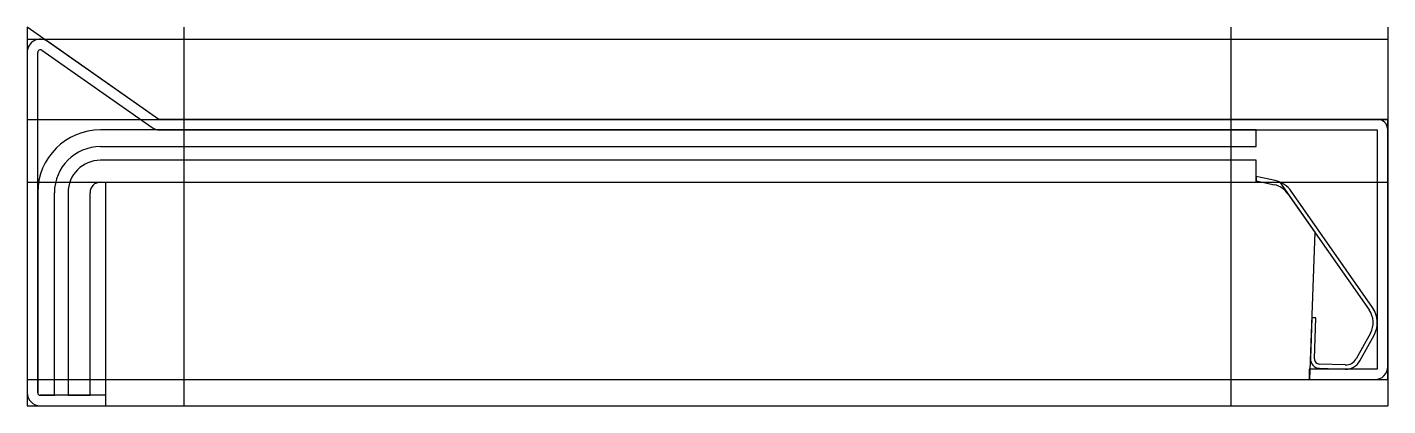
# Model space of a CAD drawing. Extents: x -30 to 230, y -43 to 30.
import ezdxf

# ---------------------------------------------------------------- set-up
doc = ezdxf.new("R2010")
doc.units = 0
doc.layers.get('0').update_dxf_attribs({"linetype": 'CONTINUOUS'})

msp = doc.modelspace()

# ---------------------------------------------------------------- linework, layer by layer
at = {"linetype": 'CONTINUOUS'}
for p, q in [((-29.59, 29.6), (-29.59, -42.7)), ((-29.59, 29.6), (-29.59, -42.7)), ((-4.45, 12), (-29.59, 29.6)), ((0.41, -42.7), (0.41, 29.6)), ((200.41, 29.6), (200.41, -42.7)), ((230.41, 29.6), (230.41, -42.7)), ((-29.59, 27.3), (230.41, 27.3)), ((-4.45, 12), (-25.65, 26.85)), ((-29.59, 24.8), (-29.59, -40.2)), ((-27.59, -40.2), (-27.59, 24.8)), ((-26.8, 25.21), (-5.73, 10.45)), ((-29.59, 12), (230.41, 12)), ((230.41, 12), (-4.45, 12)), ((228.41, 12), (-4.45, 12)), ((230.41, -37.7), (230.41, 12)), ((205.23, 10), (-15.59, 10)), ((-4.31, 10), (228.41, 10)), ((205.23, 6.8), (205.23, 10)), ((228.41, 10), (228.41, -35.7)), ((230.41, -35.2), (230.41, 10)), ((-15.59, 6.8), (205.23, 6.8)), ((205.23, 4.2), (-15.59, 4.2)), ((205.23, 0), (205.23, 4.2)), ((-29.59, 0), (230.41, 0)), ((-15.59, 0), (205.23, 0)), ((-14.59, -42.7), (-14.59, 0)), ((-14.59, 0), (209.77, 0)), ((205.23, 1.08), (205.23, 0.26)), ((208.9, 0.3), (205.23, 1.08)), ((205.23, 0.26), (208.74, -0.49)), ((209.77, 0), (216.46, -9.55)), ((-27.59, -2), (-27.59, -40.2)), ((-24.39, -40.7), (-24.39, -2)), ((-21.79, -2), (-21.79, -40.7)), ((-17.59, -40.7), (-17.59, -2)), ((211.3, -2.19), (226.85, -24.39)), ((227.5, -23.93), (211.96, -1.73)), ((216.46, -9.55), (215.48, -37.7)), ((215.89, -25.89), (215.62, -33.68)), ((216.69, -25.91), (215.89, -25.89)), ((216.41, -33.71), (216.69, -25.91)), ((227.08, -28.83), (224.37, -33.73)), ((225.07, -34.12), (227.78, -29.22)), ((228.41, -35.7), (215.41, -35.7)), ((215.41, -35.7), (215.41, -37.7)), ((217.35, -35.54), (222.25, -35.71)), ((222.28, -34.91), (217.38, -34.74)), ((-29.59, -37.7), (230.41, -37.7)), ((215.41, -37.7), (227.91, -37.7)), ((215.48, -37.7), (230.41, -37.7)), ((-14.59, -40.7), (-27.09, -40.7)), ((-27.09, -40.7), (-24.39, -40.7)), ((-21.79, -40.7), (-17.59, -40.7)), ((-14.59, -42.7), (-14.59, -40.7)), ((-29.59, -42.7), (230.41, -42.7)), ((-29.59, -42.7), (-14.59, -42.7)), ((-27.09, -42.7), (-14.59, -42.7))]:
    msp.add_line(p, q, dxfattribs=at)
for centre, radius, start, end in [((-27.09, 24.81), 2.5, 54.8301, 180.1463), ((-27.09, 24.8), 0.5, 54.5484, 180.309), ((-4.3, 12.5), 2.5, 235.0838, 269.7492), ((228.41, 10), 2, 0, 90), ((-15.59, -2), 12, 90, 180), ((-15.59, -2), 8.8, 90, 180), ((-15.59, -2), 6.2, 90, 180), ((-15.59, -2), 2, 90, 180), ((207.86, -4.59), 5, 34.896, 77.9836), ((207.86, -4.6), 4.2, 34.9542, 77.8726), ((223.41, -26.79), 4.2, 331.0085, 34.9222), ((223.41, -26.8), 5, 331.0419, 35.0178), ((217.42, -33.74), 1.8, 178.0477, 267.8046), ((217.41, -33.74), 1, 178.2559, 268.3074), ((222.36, -32.61), 2.3, 267.9983, 330.8993), ((222.36, -32.61), 3.1, 267.9387, 330.8925), ((227.91, -35.2), 2.5, 270, 0), ((-27.09, -40.2), 2.5, 180, 270), ((-27.09, -40.2), 0.5, 180, 270), ((-27.09, -40.2), 0.5, 180, 270)]:
    msp.add_arc(centre, radius, start, end, dxfattribs=at)

doc.saveas('drawing.dxf')
